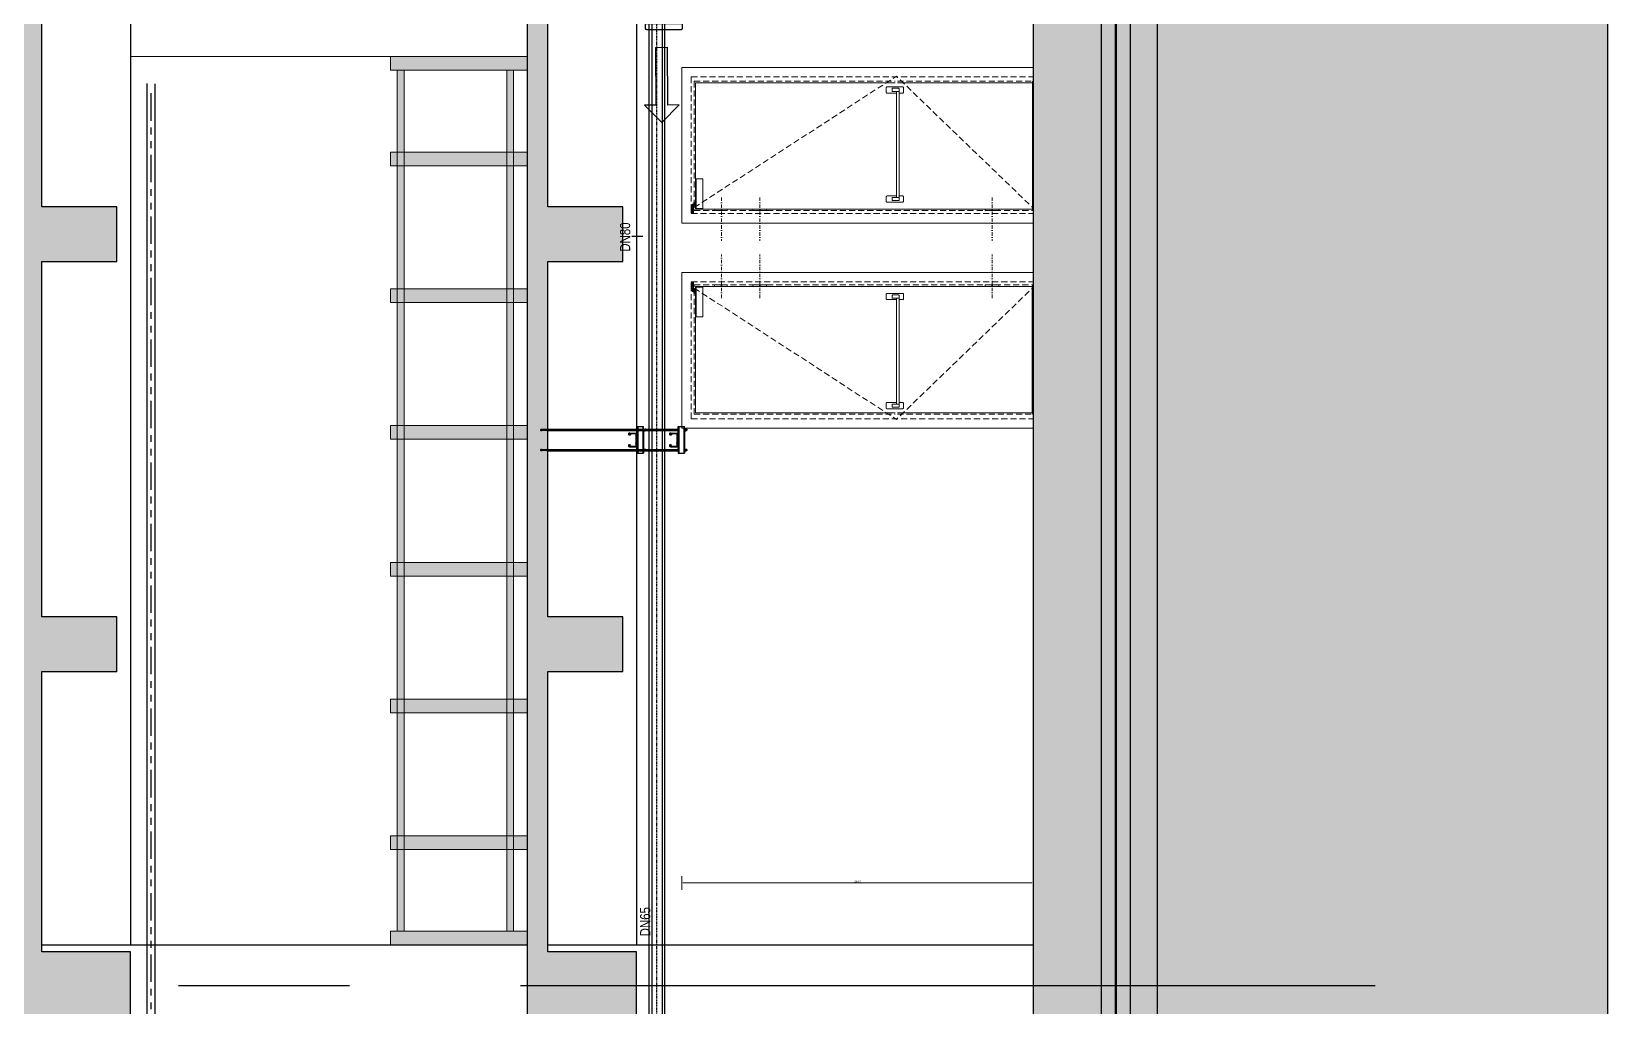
# Model space of a CAD drawing. Header units: millimetres. Extents: x -379292 to 1221486, y 92049 to 447512.
# Drawn here: x -33149 to -21624, y 232469 to 239601 of the extents above; entities that cross this region are included whole.
import ezdxf
from ezdxf.enums import TextEntityAlignment as Align

# ---------------------------------------------------------------- set-up
doc = ezdxf.new("R2010")
doc.units = ezdxf.units.MM
for name, pattern in [('ACISOTGB', [9, 4, -1, 1, -1, 1, -1]), ('CENTER', [2, 1.25, -0.25, 0.25, -0.25]), ('DASHDOT', [25.4, 12.7, -6.35, 0, -6.35]), ('HIDDEN', [9.525, 6.35, -3.175]), ('HIDDENX2', [0.75, 0.5, -0.25]), ('SOGUKSU1', [72, 60, -6, 0, -6])]:
    doc.linetypes.add(name, pattern=pattern)
for name, color, linetype, lineweight in [('01_BORDER', 122, 'Continuous', 9), ('05_AXIS EQUIPMENT', 8, 'DASHDOT', 9), ('05_VIEW 1', 8, 'Continuous', 9), ('06_DIM', 8, 'Continuous', 9), ('1-MIMARI', 8, 'Continuous', 9), ('1-YANGIN BORUSU-3', 1, 'SOGUKSU1', 30), ('e_kesit_cizgisi', 7, 'Continuous', 9)]:
    doc.layers.add(name, color=color, linetype=linetype, lineweight=lineweight)
for name, color, linetype in [('05_AXIS', 211, 'CENTER'), ('05_CLADDING ALUMINIUM', 1, 'Continuous'), ('05_CONCRETE', 6, 'Continuous'), ('05_CONCRETE VIEW', 142, 'Continuous'), ('05_HATCH CONCRETE', 141, 'Continuous'), ('05_HATCH SOLID-1', 252, 'Continuous'), ('05_HATCH SOLID-2', 253, 'Continuous'), ('05_INSULATION MEMBRANE', 42, 'HIDDEN'), ('AIR-J-U-355', 2, 'Continuous'), ('E-CT-TEXT', 7, 'Continuous'), ('JF355', 2, 'Continuous'), ('M_YANGIN_SPR_ CAP', 7, 'Continuous'), ('OZD_TAVA', 50, 'Continuous')]:
    doc.layers.add(name, color=color, linetype=linetype)
doc.styles.add('DIM', font='arial.ttf')
doc.styles.add('DOA.ARIAL', font='arial.ttf')
doc.dimstyles.new('PRK 1-100', dxfattribs={"dimscale": 100, "dimtxt": 2.5, "dimasz": 1, "dimexe": 0.5, "dimexo": 1, "dimgap": 0.5, "dimtad": 1, "dimdec": 1, "dimzin": 9, "dimdsep": 46, "dimtxsty": 'DIM', "dimblk": 'ARCHTICK', "dimcen": 1.5, "dimdle": 0.5, "dimclrd": 256, "dimclre": 256, "dimclrt": 3, "dimadec": 8, "dimazin": 2, "dimtp": 0.1, "dimtm": 0.1, "dimtfac": 0.71, "dimtdec": 1, "dimtmove": 2, "dimatfit": 3, "dimfxl": 50, "dimfxlon": 1, "dimlwd": -1, "dimlwe": -1, "dimarcsym": 1})
pattern_1 = [(50, (-8686.6663, 32930.8506), (4.55461672, -0.39847714), [0.47625, -5.23875]), (355, (-8686.6663, 32930.8506), (-0.88108554, 4.77642113), [0.381, -4.1910146]), (100.451445, (-8686.287, 32930.8174), (3.6735312, 4.3779438), [0.4047502, -4.4522561]), (46.1842, (-8686.6663, 32932.1206), (6.776976, -1.0510582), [0.714375, -7.858125]), (96.635558, (-8686.1016, 32932.033), (5.9351034, 6.1856531), [0.6071256, -6.6783902]), (351.184151, (-8686.666, 32932.1206), (5.9351034, 6.1856531), [0.5714992, -6.2864933]), (21, (-8686.0313, 32931.803), (3.7903598, -2.55662995), [0.47625, -5.23875]), (326, (-8686.0313, 32931.803), (1.5450507, 4.60469915), [0.381, -4.191]), (71.451445, (-8685.7155, 32931.59), (5.3354105, 2.0480692), [0.4047502, -4.45224844]), (37.5, (-8686.6663, 32930.8506), (0.07721508, 2.11387597), [0, -4.1402, 0, -4.2545, 0, -4.206875]), (7.5, (-8686.6663, 32930.8506), (1.67049156, 2.50451437), [0, -2.4257, 0, -4.04495, 0, -1.603375]), (327.5, (-8688.0824, 32930.8506), (3.38976488, -0.1432186), [0, -1.5875, 0, -4.953, 0, -6.57225]), (317.5, (-8688.7174, 32930.8506), (3.70322953, 0.63566228), [0, -2.06375, 0, -3.2893, 0, -4.66725])]

# ---------------------------------------------------------------- blocks, each defined once
blk = doc.blocks.new('*U1083')
at = {"ltscale": 7}
for p, q in [((-70, 0), (-70, 2570)), ((1070, 2570), (-70, 2570)), ((1070, 0), (1070, 2570)), ((32, 0), (32, 2470)), ((958, 2470), (32, 2470)), ((958, 1009), (958, 2470)), ((958, 0), (958, 991))]:
    blk.add_line(p, q, dxfattribs=at)
at = {"linetype": 'HIDDEN', "ltscale": 7}
for p, q in [((0, 2500), (0, 0)), ((1000, 2500), (0, 2500)), ((22, 2480), (22, 5)), ((968, 2480), (22, 2480)), ((968, 2480), (968, 1008)), ((1000, 2500), (1000, 0)), ((968, 992), (968, 5)), ((968, 5), (22, 5))]:
    blk.add_line(p, q, dxfattribs=at)
for p, q in [((118, 1000), (893, 1000)), ((118, 980), (912, 980))]:
    blk.add_line(p, q)
at = {"ltscale": 4}
for points in [[(19, 2485), (54, 2485), (54, 2500), (4, 2500), (4, 2485), (19, 2485)], [(58, 2486), (58, 2481)], [(64, 2481), (64, 2486)], [(76, 2474), (76, 2465), (68, 2465), (68, 2474)]]:
    blk.add_lwpolyline(points, dxfattribs=at)
for points in [[(38, 2500), (17, 2500), (17, 2498), (38, 2498)], [(17, 2496), (69, 2493), (69, 2486), (17, 2489)], [(38, 2487), (17, 2487), (17, 2485), (38, 2485)], [(37, 2465), (255, 2465), (255, 2416), (37, 2416)], [(55, 2481), (83, 2481), (83, 2474), (55, 2474)]]:
    blk.add_lwpolyline(points, close=True, dxfattribs=at)
at = {"linetype": 'HIDDEN', "ltscale": 7, "flags": 128}
blk.add_lwpolyline([(45, 2478), (1005, 1000), (45, 5)], dxfattribs=at)
at = {"ltscale": 7}
for points in [[(22, 2237), (22, 2330), (32, 2330), (32, 2237)], [(22, 1950), (22, 2050), (32, 2050), (32, 1950)], [(22, 350), (22, 250), (32, 250), (32, 350)]]:
    blk.add_lwpolyline(points, close=True, dxfattribs=at)
for points in [[(124, 949), (89, 949, -0.414214), (84, 954), (84, 1069, -0.414214), (89, 1074), (107, 1074)], [(129, 1000), (129, 1069, 0.414214), (124, 1074), (107, 1074)], [(882, 1000), (882, 1069, -0.414214), (887, 1074), (905, 1074)], [(887, 949), (922, 949, 0.414214), (927, 954), (927, 1069, 0.414214), (922, 1074), (905, 1074)], [(124, 949, 0.414214), (129, 954), (129, 980)], [(887, 949, -0.414214), (882, 954), (882, 980)]]:
    blk.add_lwpolyline(points, format="xyb")
at = {"ltscale": 20}
for points in [[(100, 980, -0.414214), (95, 985), (95, 1027, -0.414214), (100, 1032), (113, 1032, -0.414214), (118, 1027), (118, 980), (100, 980)], [(912, 980, 0.414214), (917, 985), (917, 1027, 0.414214), (912, 1032), (898, 1032, 0.414214), (893, 1027), (893, 980), (912, 980)]]:
    blk.add_lwpolyline(points, format="xyb", dxfattribs=at)
at = {"ltscale": 4}
blk.add_circle((10, 2492), 2.92, dxfattribs=at)
blk.add_arc((49, 2492), 2.92, 48.6465, 124.668, dxfattribs=at)
at = {"layer": '05_AXIS EQUIPMENT', "ltscale": 2}
for p, q in [((118, 2280), (-200, 2280)), ((118, 2000), (-200, 2000)), ((118, 300), (-200, 300))]:
    blk.add_line(p, q, dxfattribs=at)
at = {"layer": '05_CLADDING ALUMINIUM', "ltscale": 7}
blk.add_line((958, 4), (32, 4), dxfattribs=at)
blk = doc.blocks.new('202_KorkulukGorDikme')
at = {"ltscale": 25}
h = blk.add_hatch(color=253, dxfattribs=at)
h.dxf.hatch_style = 1
h.paths.add_polyline_path([(-50, 0), (-50, 1000), (50, 1000), (50, 0)])
at = {"color": 0, "linetype": 'ByBlock', "ltscale": 25}
blk.add_lwpolyline([(-50, 0), (-50, 1000), (50, 1000), (50, 0)], close=True, dxfattribs=at)
blk = doc.blocks.new('*U1066')
at = {"ltscale": 25}
h = blk.add_hatch(color=253, dxfattribs=at)
h.dxf.hatch_style = 1
h.paths.add_polyline_path([(100, 950), (6399, 950), (6399, 900), (100, 900)])
h = blk.add_hatch(color=253, dxfattribs=at)
h.dxf.hatch_style = 1
h.paths.add_polyline_path([(100, 150), (6399, 150), (6399, 100), (100, 100)])
at = {"color": 0, "linetype": 'ByBlock', "ltscale": 25}
for points in [[(100, 950), (6399, 950), (6399, 900), (100, 900)], [(100, 150), (6399, 150), (6399, 100), (100, 100)]]:
    blk.add_lwpolyline(points, close=True, dxfattribs=at)
at = {"color": 0}
blk.add_lwpolyline([(100, 900), (6399, 900), (6399, 150), (100, 150)], close=True, dxfattribs=at)
at = {"ltscale": 25}
for p in [(50, 0), (750, 0), (1750, 0), (2750, 0), (3750, 0), (4750, 0), (5750, 0), (6449, 0)]:
    blk.add_blockref('202_KorkulukGorDikme', p, dxfattribs=at)
blk = doc.blocks.new('A$C6a8db8d0')
at = {"layer": '05_HATCH CONCRETE', "ltscale": 25}
h = blk.add_hatch(dxfattribs=at)
h.set_pattern_fill('ANSI33', color=256, scale=1.5, angle=180, style=0)
h.set_pattern_definition([(225, (-88179.537, -273658.197), (6.7351921, -6.7351921), []), (225, (-88186.273, -273658.197), (6.7351921, -6.7351921), [4.7625, -2.38125])])
h.paths.add_polyline_path([(5815, 1180), (5795, 1180), (5795, 1160), (-1895, 1160), (-1895, 1080), (-1845, 1080), (-1845, 1145), (-1635, 1145), (-1635, 1090), (-1595, 1090), (-1595, 1145), (-1335, 1145), (-1335, 1090), (-1295, 1090), (-1295, 1145), (-1090, 1145), (-1090, 1080), (-1040, 1080), (-1040, 1145), (-835, 1145), (-835, 1090), (-795, 1090), (-795, 1145), (-535, 1145), (-535, 1090), (-495, 1090), (-495, 1145), (-290, 1145), (-290, 1080), (-240, 1080), (-240, 1145), (-35, 1145), (-35, 1090), (5, 1090), (5, 1145), (265, 1145), (265, 1090), (305, 1090), (305, 1145), (510, 1145), (510, 1080), (560, 1080), (560, 1145), (765, 1145), (765, 1090), (805, 1090), (805, 1145), (1065, 1145), (1065, 1090), (1105, 1090), (1105, 1145), (1310, 1145), (1310, 1080), (1360, 1080), (1360, 1145), (1565, 1145), (1565, 1090), (1605, 1090), (1605, 1145), (1865, 1145), (1865, 1090), (1905, 1090), (1905, 1145), (2110, 1145), (2110, 1080), (2160, 1080), (2160, 1145), (2365, 1145), (2365, 1090), (2405, 1090), (2405, 1145), (2665, 1145), (2665, 1090), (2705, 1090), (2705, 1145), (2910, 1145), (2910, 1080), (2960, 1080), (2960, 1145), (3165, 1145), (3165, 1090), (3205, 1090), (3205, 1145), (3465, 1145), (3465, 1090), (3505, 1090), (3505, 1145), (3710, 1145), (3710, 1080), (3760, 1080), (3760, 1145), (3965, 1145), (3965, 1090), (4005, 1090), (4005, 1145), (4265, 1145), (4265, 1090), (4305, 1090), (4305, 1145), (4510, 1145), (4510, 1080), (4560, 1080), (4560, 1145), (4765, 1145), (4765, 1090), (4805, 1090), (4805, 1145), (5065, 1145), (5065, 1090), (5105, 1090), (5105, 1145), (5310, 1145), (5310, 1080), (5360, 1080), (5360, 1145), (5540, 1145), (5540, 1090), (5580, 1090), (5580, 1145), (5765, 1145), (5765, 1080), (5815, 1080)])
at = {"layer": '05_HATCH CONCRETE', "ltscale": 25, "transparency": 33554671}
h = blk.add_hatch(dxfattribs=at)
h.set_pattern_fill('ANSI33', color=256, scale=1.5, angle=180)
h.set_pattern_definition([(225, (-8686.666, 32930.851), (6.735192, -6.735192), []), (225, (-8693.402, 32930.851), (6.735192, -6.735192), [4.7625, -2.38125])])
h.paths.add_polyline_path([(-8675, 790), (-8675, 420), (-8725, 420), (-8725, 370), (9165, 370), (9165, 420), (9115, 420), (9115, 810), (9095, 810), (9095, 790), (5815, 790), (5815, 810), (5795, 810), (5795, 790), (-1895, 790), (-1895, 710), (-1845, 710), (-1845, 775), (-1635, 775), (-1635, 720), (-1595, 720), (-1595, 775), (-1335, 775), (-1335, 720), (-1295, 720), (-1295, 775), (-1090, 775), (-1090, 710), (-1040, 710), (-1040, 775), (-835, 775), (-835, 720), (-795, 720), (-795, 775), (-535, 775), (-535, 720), (-495, 720), (-495, 775), (-290, 775), (-290, 710), (-240, 710), (-240, 775), (-35, 775), (-35, 720), (5, 720), (5, 775), (265, 775), (265, 720), (305, 720), (305, 775), (510, 775), (510, 710), (560, 710), (560, 775), (765, 775), (765, 720), (805, 720), (805, 775), (1065, 775), (1065, 720), (1105, 720), (1105, 775), (1310, 775), (1310, 710), (1360, 710), (1360, 775), (1565, 775), (1565, 720), (1605, 720), (1605, 775), (1865, 775), (1865, 720), (1905, 720), (1905, 775), (2110, 775), (2110, 710), (2160, 710), (2160, 775), (2365, 775), (2365, 720), (2405, 720), (2405, 775), (2665, 775), (2665, 720), (2705, 720), (2705, 775), (2910, 775), (2910, 710), (2960, 710), (2960, 775), (3165, 775), (3165, 720), (3205, 720), (3205, 775), (3465, 775), (3465, 720), (3505, 720), (3505, 775), (3710, 775), (3710, 710), (3760, 710), (3760, 775), (3965, 775), (3965, 720), (4005, 720), (4005, 775), (4265, 775), (4265, 720), (4305, 720), (4305, 775), (4510, 775), (4510, 710), (4560, 710), (4560, 775), (4765, 775), (4765, 720), (4805, 720), (4805, 775), (5065, 775), (5065, 720), (5105, 720), (5105, 775), (5310, 775), (5310, 710), (5360, 710), (5360, 775), (5540, 775), (5540, 720), (5580, 720), (5580, 775), (5760, 775), (5760, 710), (5810, 710), (5810, 775), (6110, 775), (6110, 710), (6160, 710), (6160, 775), (6365, 775), (6365, 720), (6405, 720), (6405, 775), (6665, 775), (6665, 720), (6705, 720), (6705, 775), (6910, 775), (6910, 710), (6960, 710), (6960, 775), (7165, 775), (7165, 720), (7205, 720), (7205, 775), (7465, 775), (7465, 720), (7505, 720), (7505, 775), (7710, 775), (7710, 710), (7760, 710), (7760, 775), (7965, 775), (7965, 720), (8005, 720), (8005, 775), (8265, 775), (8265, 720), (8305, 720), (8305, 775), (8510, 775), (8510, 710), (8560, 710), (8560, 775), (8790, 775), (8790, 720), (8830, 720), (8830, 775), (9085, 775), (9085, 420), (-8645, 420), (-8645, 775), (-8270, 775), (-8270, 710), (-8220, 710), (-8220, 775), (-8015, 775), (-8015, 720), (-7975, 720), (-7975, 775), (-7715, 775), (-7715, 720), (-7675, 720), (-7675, 775), (-7470, 775), (-7470, 710), (-7420, 710), (-7420, 775), (-7215, 775), (-7215, 720), (-7175, 720), (-7175, 775), (-6915, 775), (-6915, 720), (-6875, 720), (-6875, 775), (-6670, 775), (-6670, 710), (-6620, 710), (-6620, 775), (-6415, 775), (-6415, 720), (-6375, 720), (-6375, 775), (-6115, 775), (-6115, 720), (-6075, 720), (-6075, 775), (-5870, 775), (-5870, 710), (-5820, 710), (-5820, 775), (-5615, 775), (-5615, 720), (-5575, 720), (-5575, 775), (-5315, 775), (-5315, 720), (-5275, 720), (-5275, 775), (-5070, 775), (-5070, 710), (-5020, 710), (-5020, 775), (-4815, 775), (-4815, 720), (-4775, 720), (-4775, 775), (-4515, 775), (-4515, 720), (-4475, 720), (-4475, 775), (-4270, 775), (-4270, 710), (-4220, 710), (-4220, 775), (-4015, 775), (-4015, 720), (-3975, 720), (-3975, 775), (-3715, 775), (-3715, 720), (-3675, 720), (-3675, 775), (-3470, 775), (-3470, 710), (-3420, 710), (-3420, 775), (-3215, 775), (-3215, 720), (-3175, 720), (-3175, 775), (-2915, 775), (-2915, 720), (-2875, 720), (-2875, 775), (-2670, 775), (-2670, 710), (-2620, 710), (-2620, 775), (-2435, 775), (-2435, 720), (-2395, 720), (-2395, 775), (-2175, 775), (-2175, 720), (-2135, 720), (-2135, 775), (-1955, 775), (-1955, 710), (-1905, 710), (-1905, 790)])
at = {"layer": '05_HATCH SOLID-1', "ltscale": 25}
h = blk.add_hatch(dxfattribs=at)
h.set_pattern_fill('AR-CONC', color=256, scale=0.025)
h.set_pattern_definition(pattern_1)
h.paths.add_polyline_path([(9165, 360), (-8725, 360), (-8725, 370), (9165, 370)])
h = blk.add_hatch(dxfattribs=at)
h.set_pattern_fill('AR-CONC', color=256, scale=0.025)
h.set_pattern_definition(pattern_1)
h.paths.add_polyline_path([(9215, 349), (-8775, 349), (-8775, 359), (9215, 359)])
at = {"layer": '05_HATCH SOLID-2', "ltscale": 25}
h = blk.add_hatch(dxfattribs=at)
h.set_pattern_fill('EARTH', color=256, scale=2.5)
h.set_pattern_definition([(0, (-8686.666, 32930.85), (15.875, 15.875), [15.875, -15.875]), (0, (-8686.666, 32936.804), (15.875, 15.875), [15.875, -15.875]), (0, (-8686.666, 32942.757), (15.875, 15.875), [15.875, -15.875]), (90, (-8684.682, 32944.741), (-15.875, 15.875), [15.875, -15.875]), (90, (-8678.729, 32944.741), (-15.875, 15.875), [15.875, -15.875]), (90, (-8672.776, 32944.741), (-15.875, 15.875), [15.875, -15.875])])
h.paths.add_polyline_path([(-9395, 1015.5), (-8906, 862.3), (-8780.5, 372.8), (-8775, 359), (-8775, 329), (9215, 329), (9215, 359), (9220.5, 372.8), (9321.6, 767.1), (9395, 767.1), (9395, 0), (-9395, 0)])
h = blk.add_hatch(dxfattribs=at)
h.set_pattern_fill('GRAVEL', color=256, scale=2.5)
h.set_pattern_definition([(228.012788, (9249.0537, 392.5), (-508, -571.5), [8.54304, -845.7621]), (184.969741, (9243.3387, 386.15), (761.9999997, 63.5000036), [14.66012, -1451.35122]), (132.510447, (9228.7337, 384.88), (635.0000003, -698.49999976), [10.33704, -1023.36807]), (267.273689, (9203.9687, 369.005), (63.50000013, 1270), [13.35011, -1321.66094]), (292.833654, (9203.3337, 355.67), (-317.50000003, 762), [13.09084, -1295.9952]), (357.273689, (9208.4137, 343.605), (-1270, 63.50000013), [13.35011, -1321.66094]), (37.69424, (9221.7487, 342.97), (-825.49999996, -635.00000005), [17.65484, -1747.82788]), (72.255328, (9235.7187, 353.765), (444.50000012, 1396.99999996), [16.66799, -1650.13142]), (121.429566, (9240.7987, 369.64), (-508.00000007, 825.49999996), [13.39532, -1326.13864]), (175.236358, (9233.8137, 381.07), (698.5, -63.5000001), [15.29283, -749.34842]), (222.397438, (9218.5737, 382.34), (-761.99999998, -698.50000003), [19.77695, -1957.91931]), (138.814075, (9266.8337, 368.37), (-444.5, 381), [6.75011, -668.26415]), (171.469234, (9261.7537, 372.815), (825.5, -126.99999986), [12.84205, -1271.36597]), (225, (9249.054, 374.72), (-9e-15, -63.5), [8.98023, -80.82233]), (203.19859, (9244.609, 382.34), (317.5, 127), [4.83603, -478.76556]), (291.80141, (9240.164, 380.435), (-63.5, 190.5), [6.83914, -335.11882]), (30.963757, (9242.704, 374.085), (190.5, 127), [11.108, -359.15745]), (161.56505, (9252.229, 379.8), (127, -63.5), [8.03218, -192.77245]), (16.38954, (9203.3337, 380.435), (635, 190.5), [11.2522, -1113.97067]), (70.346176, (9214.1287, 383.61), (-254, -698.5), [9.43997, -934.5554]), (293.19859, (9252.229, 392.5), (-127, 317.5), [9.672, -473.9296]), (343.61046, (9256.0387, 383.61), (-635, 190.49999996), [11.2522, -1113.97067]), (339.443955, (9203.334, 341.065), (-317.5, 127), [10.85088, -531.69336]), (294.77514, (9213.4937, 337.255), (-317.5000004, 698.4999998), [9.0918, -900.08983]), (66.80141, (9252.864, 329), (127, 317.5), [9.672, -473.9296]), (17.354025, (9256.6737, 337.89), (-825.5, -254.00000005), [10.64457, -1053.8094]), (69.443955, (9221.749, 329), (-127, -317.5), [5.42544, -537.1188]), (101.30993, (9249.054, 329), (-63.5, 254), [3.23787, -320.54987]), (165.96376, (9248.419, 332.175), (190.5, -63.5), [13.09084, -248.72636]), (186.009006, (9235.7187, 335.35), (635, 63.50000003), [12.13167, -1201.03412]), (303.69007, (9242.704, 368.37), (-63.5, 127), [9.1581, -219.7944]), (353.157227, (9247.7837, 360.75), (1079.5, -126.99999994), [15.98892, -1582.90023]), (60.945396, (9263.6587, 358.845), (-254, -444.5), [6.5377, -647.2348]), (90, (9266.834, 364.56), (-63.5, 63.5), [3.81, -59.69]), (120.256437, (9234.4487, 337.255), (254, -444.5), [8.82167, -873.34852]), (48.012787, (9230.0037, 344.875), (508, 571.5), [17.08607, -837.21905]), (0, (9241.434, 357.575), (63.5, 63.5), [16.51, -46.99]), (325.304846, (9257.9437, 357.575), (635.0000002, -444.4999997), [10.04024, -993.98292]), (254.054604, (9266.199, 351.86), (-63.5, -254), [9.24573, -453.04125]), (207.645975, (9263.6587, 342.97), (-1206.50000004, -634.9999999), [15.05363, -1490.31161]), (175.426079, (9250.3237, 335.985), (-825.5, 63.5), [15.92574, -1576.64616])])
h.paths.add_polyline_path([(9215, 349), (-8775, 349), (-8775, 329), (9215, 329)])
at = {"layer": '01_BORDER', "linetype": 'HIDDENX2', "ltscale": 2500}
blk.add_lwpolyline([(9395, 0), (-9395, 0), (-9395, 1880), (9395, 1880)], close=True, dxfattribs=at)
at = {"layer": '05_AXIS', "ltscale": 500}
blk.add_line((4535, 170), (4535, 1660), dxfattribs=at)
at = {"layer": '05_CONCRETE'}
for points in [[(4510, 1080), (4560, 1080), (4560, 1145), (4765, 1145), (4765, 1090), (4805, 1090), (4805, 1145), (5065, 1145), (5065, 1090), (5105, 1090), (5105, 1145), (5310, 1145)], [(-8725, 370), (9165, 370), (9165, 420), (9115, 420), (9115, 810), (9095, 810), (9095, 790), (5815, 790), (5815, 810), (5795, 810), (5795, 790), (-1895, 790)], [(4510, 710), (4560, 710), (4560, 775), (4765, 775), (4765, 720), (4805, 720), (4805, 775), (5065, 775), (5065, 720), (5105, 720), (5105, 775), (5310, 775)], [(9085, 420), (-8645, 420)]]:
    blk.add_lwpolyline(points, dxfattribs=at)
at = {"layer": '05_CONCRETE VIEW', "ltscale": 20, "flags": 128}
for points in [[(4565, 1145), (4565, 790)], [(5305, 1080), (4565, 1080)], [(4565, 775), (4565, 420)], [(5303.3, 710), (4565, 710)]]:
    blk.add_lwpolyline(points, dxfattribs=at)
at = {"layer": '05_CONCRETE VIEW', "elevation": 0}
for points in [[(9165, 360), (-8725, 360), (-8725, 370), (9165, 370)], [(9215, 349), (-8775, 349), (-8775, 359), (9215, 359)], [(9215, 349), (-8775, 349), (-8775, 329), (9215, 329)]]:
    blk.add_lwpolyline(points, close=True, dxfattribs=at)
at = {"layer": '05_HATCH SOLID-2', "ltscale": 25}
blk.add_lwpolyline([(-9395, 1015.5), (-8906, 862.3), (-8780.5, 372.8), (-8775, 359), (-8775, 329), (9215, 329), (9215, 359), (9220.5, 372.8), (9321.6, 767.1), (9395, 767.1), (9395, 0), (-9395, 0)], close=True, dxfattribs=at)
at = {"layer": '05_INSULATION MEMBRANE', "color": 1, "ltscale": 5, "const_width": 0.2, "elevation": 0}
blk.add_lwpolyline([(-8675.3, 790), (-8675.3, 420.3), (-8725.3, 420.3), (-8725.3, 359.5), (9165.3, 359.5)], dxfattribs=at)
at = {"layer": '05_INSULATION MEMBRANE', "ltscale": 5, "const_width": 0.05, "elevation": 0}
blk.add_lwpolyline([(9215, 359.2), (-8775, 359.2)], dxfattribs=at)
at = {"layer": '05_VIEW 1', "ltscale": 25}
blk.add_lwpolyline([(5214.9, 790), (5214.9, 1080)], dxfattribs=at)
at = {"layer": '05_VIEW 1', "ltscale": 25, "xscale": -0.1, "yscale": 0.1, "zscale": 0.1}
blk.add_blockref('*U1066', (5214.9, 790), dxfattribs=at)
at = {"layer": '05_VIEW 1', "yscale": 0.1, "zscale": 0.1}
for p, xscale in [((5050, 420), -0.1), ((5100, 420), 0.1)]:
    blk.add_blockref('*U1083', p, dxfattribs=dict(at, xscale=xscale))
blk = doc.blocks.new('smn')
for p, q in [((-0.8, 0.6), (-0.7, 0.6)), ((-0.8, 0.6), (-0.8, 0.1)), ((-0.8, 0.1), (-0.7, 0)), ((0.6, 0.6), (-0.7, 0.6)), ((0.6, 0), (-0.7, 0)), ((-0.4, 0.6), (-0.4, 0.1)), ((0.4, 0.6), (0.4, 0.1)), ((0.8, 0.6), (0.6, 0.6)), ((0.8, 0.1), (0.6, 0)), ((0.8, 0.6), (0.8, 0.1))]:
    blk.add_line(p, q)
for centre, radius, start, end in [((-0.7, 0.2), 0.404, 51.7868, 90), ((-0.7, 0.4), 0.404, 270, 308.2132), ((0, -0.3), 0.967, 65.5673, 114.4327), ((0, 1), 0.967, 245.5673, 294.4327), ((0.6, 0.2), 0.404, 90, 128.2132), ((0.6, 0.4), 0.404, 231.7868, 270)]:
    blk.add_arc(centre, radius, start, end)
blk = doc.blocks.new('A$C23387eba')
h = blk.add_hatch()
h.set_pattern_fill('ANSI31', color=241, scale=1500, style=0)
h.set_pattern_definition([(315, (-421266.87, 1258294.907), (10.60660172, 10.60660172), [])])
h.paths.add_polyline_path([(44, 395), (64, 506), (57, 516), (53, 516), (32, 396), (32, 68), (44, 68)])
h.paths.add_polyline_path([(-44, 68), (-32, 68), (-32, 396), (-53, 516), (-57, 516), (-64, 506), (-44, 395)])
h = blk.add_hatch()
h.set_pattern_fill('ANSI31', color=241, scale=1000, angle=90, style=0)
h.set_pattern_definition([(45, (-421266.87, 1258294.907), (-7.07106781, 7.07106781), [])])
edge = h.paths.add_edge_path()
edge.add_line((-26, 496), (-35, 496))
edge.add_ellipse((-35, 484), major_axis=(-8.49, 8.49), ratio=1, start_angle=-44.99996, end_angle=55.00004)
edge.add_line((-47, 482), (-41, 446))
edge.add_ellipse((-29, 448), major_axis=(8.49, 8.49), ratio=1, start_angle=145.00004, end_angle=225.00004)
edge.add_line((-29, 436), (-26, 436))
edge.add_line((-26, 436), (-26, 496))
edge = h.paths.add_edge_path()
edge.add_line((26, 496), (35, 496))
edge.add_ellipse((35, 484), major_axis=(8.49, 8.49), ratio=1, start_angle=305.00004, end_angle=405.00004, ccw=False)
edge.add_line((47, 482), (41, 446))
edge.add_ellipse((29, 448), major_axis=(-8.49, 8.49), ratio=1, start_angle=135.00004, end_angle=215.00004, ccw=False)
edge.add_line((29, 436), (26, 436))
edge.add_line((26, 436), (26, 496))
at = {"color": 241}
for p, q in [((-64, 506, 996), (-57, 516, 996)), ((-44, 395, 996), (-64, 506, 996)), ((-57, 516, 996), (-32, 516, 996)), ((-32, 396, 996), (-53, 516, 996)), ((-41, 446, 996), (-47, 482, 996)), ((-44, 68, 996), (-44, 395, 996)), ((-26, 68, 996), (-44, 68, 996)), ((-26, 68, 996), (-44, 68, 996)), ((-35, 496, 996), (35, 496, 996)), ((-32, 530, 996), (-26, 536, 996)), ((-32, 496, 996), (-32, 530, 996)), ((-32, 436, 996), (-32, 496, 996)), ((-32, 68, 996), (-32, 436, 996)), ((29, 436, 996), (-29, 436, 996)), ((-26, 536, 996), (-26, 496, 996)), ((-26, 536, 996), (26, 536, 996)), ((-26, 496, 996), (-26, 436, 996)), ((-26, 496, 996), (-26, 436, 996)), ((-26, 436, 996), (-26, 68, 996)), ((32, 530, 996), (26, 536, 996)), ((26, 536, 996), (26, 496, 996)), ((26, 496, 996), (26, 436, 996)), ((26, 436, 996), (26, 68, 996)), ((44, 68, 996), (26, 68, 996)), ((44, 68, 996), (26, 68, 996)), ((32, 496, 996), (32, 530, 996)), ((32, 396, 996), (53, 516, 996)), ((32, 516, 996), (57, 516, 996)), ((32, 436, 996), (32, 496, 996)), ((32, 68, 996), (32, 436, 996)), ((47, 482, 996), (41, 446, 996)), ((44, 394, 996), (64, 506, 996)), ((44, 68, 996), (44, 396, 996)), ((64, 506, 996), (57, 516, 996))]:
    blk.add_line(p, q, dxfattribs=at)
at = {"color": 241, "extrusion": (0, 0, -1)}
for centre, major_axis, start_param, end_param in [((-35, 484, 996), (-8.49, 8.49), 5.3232536, 7.0685829), ((-29, 448, 996), (-8.49, 8.49), 3.9269902, 5.3232536), ((29, 448, 996), (-8.49, 8.49), 2.5307268, 3.9269902), ((35, 484, 996), (8.49, 8.49), -0.7853988, 0.9599305)]:
    blk.add_ellipse(centre, major_axis=major_axis, ratio=1, start_param=start_param, end_param=end_param, dxfattribs=at)
at = {"layer": 'E-CT-TEXT'}
for p, q in [((-52, 64), (52, 64)), ((-52, 64), (-52, 56)), ((-52, 56), (52, 56)), ((52, 64), (52, 56))]:
    blk.add_line(p, q, dxfattribs=at)
at = {"layer": 'E-CT-TEXT', "xscale": 80, "yscale": 80, "zscale": 80}
blk.add_blockref('smn', (0, 0), dxfattribs=at)
blk = doc.blocks.new('cıvata -pul')
for p, q in [((52, 59), (-52, 59)), ((-52, 59), (-52, 54)), ((52, 54), (-52, 54)), ((52, 59), (52, 54))]:
    blk.add_line(p, q)
at = {"xscale": 80, "yscale": 80, "zscale": 80}
blk.add_blockref('smn', (0, 0), dxfattribs=at)
blk = doc.blocks.new('CIVATA')
for p, q in [((-22, 0, -5675), (-20, 0, -5675)), ((-20, 0, -5675), (-20, 0, -5675)), ((-19, 6, -5675), (-18, 6, -5675)), ((-18, 6, -5675), (-18, -6, -5675)), ((-18, 3, -5675), (-7, 3, -5675)), ((-18, 3, -5675), (-17, 2, -1419)), ((-17, 2, -1419), (-17, -2, -1419)), ((-16, -7, -5675), (-16, 7, -5675)), ((-16, 7, -5675), (-15, 7, -5675)), ((-15, 7, -5675), (-15, -5, -5675)), ((-14, 6, -5675), (-15, 5, -5675)), ((-11, 6, -5675), (-14, 6, -5675)), ((-11, 3, -5675), (-14, 3, -5675)), ((-11, 6, -5675), (-10, 5, -5675)), ((-10, 5, -5675), (-10, -5, -5675)), ((-7, 3, -1419), (-7, -3, -1419)), ((-22, 0, -5675), (-20, 0, -5675)), ((-18, -6, -5675), (-19, -6, -5675)), ((-18, -3, -5675), (-17, -2, -1419)), ((-18, -3, -5675), (-7, -3, -5675)), ((-16, -7, -5675), (-15, -7, -5675)), ((-14, -6, -5675), (-15, -5, -5675)), ((-15, -5, -5675), (-15, -7, -5675)), ((-11, -3, -5675), (-14, -3, -5675)), ((-11, -6, -5675), (-14, -6, -5675)), ((-11, -6, -5675), (-10, -5, -5675))]:
    blk.add_line(p, q)
for centre, radius, start, end in [((-14, 0, -5675), 7.17, 129.5671, 181.6775), ((-12, 5, -5675), 3.03, 180, 218.2132), ((-8, 0, -5675), 7.25, 155.5673, 204.4327), ((-13, 5, -5675), 3.03, 321.7868, 0), ((-17, 0, -5675), 7.25, 335.5673, 24.4327), ((-14, 0, -5675), 7.17, 178.3225, 230.4329), ((-12, -5, -5675), 3.03, 141.7868, 180), ((-13, -5, -5675), 3.03, 0, 38.2132)]:
    blk.add_arc(centre, radius, start, end)
blk = doc.blocks.new('*U1106')
at = {"layer": 'e_kesit_cizgisi', "ltscale": 25}
for p, q in [((-0.5, -21.8), (0.5, -21.8)), ((14.2, -21.8, -0.7), (15.3, -21.8, -0.7))]:
    blk.add_line(p, q, dxfattribs=at)
at = {"layer": 'OZD_TAVA', "color": 31, "true_color": 0xfecc66}
for p, q in [((-0.5, -21.8), (-0.5, -116.5, -0.2)), ((0.5, -21.8), (0.5, -116.5, -0.2)), ((14.2, -21.8, -0.7), (14.2, -86.6, -0.5)), ((15.3, -21.8, -0.7), (15.3, -86.6, -0.5)), ((14.2, -87.1, -0.5), (14.2, -91.7, -0.5)), ((15.3, -87.1, -0.5), (15.3, -91.7, -0.5)), ((-0.5, -93.4, -0.2), (-0.5, -92.9, -0.2)), ((0.5, -93.4, -0.2), (-0.5, -93.4, -0.2)), ((0.5, -93.4, -0.2), (0.5, -92.9, -0.2)), ((14.2, -92.2, -0.5), (14.2, -92.3, -0.5)), ((14.2, -92.9, -0.5), (14.2, -116.5, -0.5)), ((14.2, -93.4, -0.5), (14.2, -92.9, -0.5)), ((15.3, -92.2, -0.5), (15.3, -92.3, -0.5)), ((15.3, -92.9, -0.5), (15.3, -116.5, -0.5)), ((15.3, -93.4, -0.5), (15.3, -92.9, -0.5)), ((-0.5, -123.4, -0.2), (-0.5, -122.9, -0.2)), ((0.5, -123.4, -0.2), (-0.5, -123.4, -0.2)), ((0.5, -123.4, -0.2), (0.5, -122.9, -0.2)), ((14.2, -123.4, -0.5), (14.2, -122.9, -0.5)), ((15.3, -123.4, -0.5), (14.2, -123.4, -0.5)), ((15.3, -123.4, -0.5), (15.3, -122.9, -0.5))]:
    blk.add_line(p, q, dxfattribs=at)
at = {"layer": 'OZD_TAVA', "color": 252}
for p, q in [((-2.4, -87.2, -0.5), (-2.4, -91.7, -0.5)), ((2.4, -87.2, -0.5), (-2.4, -87.2, -0.5)), ((17.2, -87.7, -0.5), (-2.4, -87.7, -0.5)), ((17.2, -91.2, -0.5), (-2.4, -91.2, -0.5)), ((2.4, -91.7, -0.5), (-2.4, -91.7, -0.5)), ((3.5, -87.2, -0.5), (0.3, -87.2, -0.5)), ((14.9, -91.7, -0.9), (0.8, -91.7, -0.5)), ((11.4, -87.2, -0.5), (3.5, -87.2, -0.5)), ((14.9, -87.2, -0.5), (11.4, -87.2, -0.5)), ((12.3, -87.2, -0.5), (17.2, -87.2, -0.5)), ((12.3, -91.7, -0.5), (17.2, -91.7, -0.5)), ((17.2, -87.2, -0.5), (17.2, -91.7, -0.5)), ((17.2, -87.2, -0.5), (17.2, -91.7, -0.5)), ((-2.4, -117.2, -0.5), (-2.4, -121.7, -0.5)), ((2.4, -117.2, -0.5), (-2.4, -117.2, -0.5)), ((17.2, -117.7, -0.5), (-2.4, -117.7, -0.5)), ((17.2, -121.2, -0.5), (-2.4, -121.2, -0.5)), ((2.4, -121.7, -0.5), (-2.4, -121.7, -0.5)), ((3.5, -117.2, -0.5), (0.3, -117.2, -0.5)), ((14.9, -121.7, -0.9), (0.8, -121.7, -0.5)), ((11.4, -117.2, -0.5), (3.5, -117.2, -0.5)), ((14.9, -117.2, -0.5), (11.4, -117.2, -0.5)), ((12.3, -117.2, -0.5), (17.2, -117.2, -0.5)), ((12.3, -121.7, -0.5), (17.2, -121.7, -0.5)), ((17.2, -117.2, -0.5), (17.2, -121.7, -0.5)), ((17.2, -117.2, -0.5), (17.2, -121.7, -0.5))]:
    blk.add_line(p, q, dxfattribs=at)
at = {"layer": 'OZD_TAVA', "color": 112}
for p, q in [((2.4, -81.6, -0.2), (2.4, -86.8, -0.2)), ((2.4, -86.8, -0.2), (12.4, -86.8, -0.5)), ((2.7, -81.3, -0.2), (2.7, -86.5, -0.2)), ((2.7, -86.5, -0.2), (12.1, -86.5, -0.5)), ((3.5, -81.3, -0.2), (3.5, -82.2, -0.2)), ((3.5, -82.2, -0.2), (3.8, -82.2, -0.2)), ((3.8, -81.6, -0.2), (3.8, -82.2, -0.2)), ((11.1, -81.6, -0.2), (11.1, -82.2, -0.2)), ((11.4, -82.2, -0.2), (11.1, -82.2, -0.2)), ((11.4, -81.3, -0.2), (11.4, -82.2, -0.2)), ((12.1, -81.3, -0.2), (12.1, -86.5, -0.2)), ((12.4, -81.6, -0.2), (12.4, -86.8, -0.2))]:
    blk.add_line(p, q, dxfattribs=at)
at = {"layer": 'OZD_TAVA', "color": 3}
for p, q in [((2.4, -111.6, -0.2), (2.4, -116.8, -0.2)), ((2.7, -111.3, -0.2), (2.7, -116.5, -0.2)), ((3.5, -111.3, -0.2), (3.5, -112.2, -0.2)), ((3.5, -112.2, -0.2), (3.8, -112.2, -0.2)), ((3.8, -111.6, -0.2), (3.8, -112.2, -0.2)), ((11.1, -111.6, -0.2), (11.1, -112.2, -0.2)), ((11.4, -112.2, -0.2), (11.1, -112.2, -0.2)), ((11.4, -111.3, -0.2), (11.4, -112.2, -0.2)), ((12.1, -111.3, -0.2), (12.1, -116.5, -0.2)), ((12.4, -111.6, -0.2), (12.4, -116.8, -0.2)), ((2.4, -116.8, -0.2), (12.4, -116.8, -0.5)), ((2.7, -116.5, -0.2), (12.1, -116.5, -0.5))]:
    blk.add_line(p, q, dxfattribs=at)
at = {"layer": 'OZD_TAVA', "color": 112}
for centre, radius, start, end in [((3.1, -81.4, -0.2), 0.684, 349.6444, 190.3556), ((3.1, -81.4, -0.2), 0.385, 13.8185, 166.1815), ((11.8, -81.4, -0.2), 0.684, 349.6444, 190.3556), ((11.8, -81.4, -0.2), 0.385, 13.8185, 166.1815)]:
    blk.add_arc(centre, radius, start, end, dxfattribs=at)
at = {"layer": 'OZD_TAVA', "color": 3}
for centre, radius, start, end in [((3.1, -111.4, -0.2), 0.684, 349.6444, 190.3556), ((3.1, -111.4, -0.2), 0.385, 13.8185, 166.1815), ((11.8, -111.4, -0.2), 0.684, 349.6444, 190.3556), ((11.8, -111.4, -0.2), 0.385, 13.8185, 166.1815)]:
    blk.add_arc(centre, radius, start, end, dxfattribs=at)
at = {"layer": 'E-CT-TEXT', "xscale": 0.009855724012972203, "yscale": 0.009855724012972203, "zscale": 0.009855724012972203}
for p in [(0, -87.1, -0.2), (0, -92.2, -0.2), (14.7, -87.1, -0.5), (14.7, -92.2, -0.5), (0, -92.9, -0.2), (14.7, -92.9, -0.5), (0, -117.1, -0.2), (0, -122.2, -0.2), (0, -122.9, -0.2), (14.7, -117.1, -0.5), (14.7, -122.2, -0.5), (14.7, -122.9, -0.5)]:
    blk.add_blockref('cıvata -pul', p, dxfattribs=at)
at = {"layer": 'E-CT-TEXT', "yscale": 0.08000000000000028}
for p, xscale, zscale, rotation in [((5, -87.9, 453.7), -0.08000000000000028, 0.08000000000000003, 90), ((9.9, -87.9, 453.7), 0.08000000000000028, 0.08000000000000028, 270), ((5, -117.9, 453.7), -0.08000000000000028, 0.08000000000000003, 90), ((9.9, -117.9, 453.7), 0.08000000000000028, 0.08000000000000028, 270)]:
    blk.add_blockref('CIVATA', p, dxfattribs=dict(at, xscale=xscale, zscale=zscale, rotation=rotation))
at = {"layer": 'e_kesit_cizgisi', "ltscale": 25, "xscale": 0.01, "yscale": 0.01, "zscale": 0.01}
for p in [(0, -21.8), (14.7, -21.8, -0.7)]:
    blk.add_blockref('A$C23387eba', p, dxfattribs=at)
blk = doc.blocks.new('ju355')
at = {"layer": 'AIR-J-U-355', "color": 2}
for p, q in [((-150.2, 14.3), (-162.9, 1.6)), ((-150.2, 5.9), (-150.2, 14.3)), ((-150.1, -11), (-162.9, 1.6)), ((-108, 6.1), (-150.2, 5.9)), ((-108, 6.1), (-107.9, -2.4)), ((-107.9, -2.4), (-150.2, -2.6)), ((-150.1, -11), (-150.2, -2.6))]:
    blk.add_line(p, q, dxfattribs=at)
at = {"layer": 'AIR-J-U-355', "color": 2, "linetype": 'Continuous'}
for p, q in [((-94.8, 12.9), (-94.9, 12.8)), ((-94.9, 12.8), (-94.9, 12.7)), ((-94.9, 12.7), (-94.9, -12.5)), ((-94.7, 13.3), (-94.8, 13.2)), ((-94.8, 13.2), (-94.8, 13.1)), ((-94.8, 13.1), (-94.8, 13)), ((-94.8, 13), (-94.8, 12.9)), ((-94.6, 13.5), (-94.7, 13.4)), ((-94.7, 13.4), (-94.7, 13.3)), ((-94.5, 13.6), (-94.6, 13.5)), ((-94.4, 13.7), (-94.5, 13.6)), ((-94.5, 13.6), (-94.5, 13.6)), ((-94.3, 13.7), (-94.4, 13.7)), ((-94.2, 13.8), (-94.3, 13.7)), ((-94.1, 13.8), (-94.2, 13.8)), ((-94, 13.8), (-94.1, 13.8)), ((-94.1, 13.8), (-94.1, 13.8)), ((-92.6, 13.8), (-94, 13.8)), ((-92.6, 13.8), (-94, 13.8)), ((-92.6, 13.8), (-94, 13.8)), ((-92.6, 13.8), (-93.9, 13.8)), ((-92.6, 13.8), (-93.9, 13.8)), ((-92.6, 13.8), (-93.9, 13.8)), ((-82.9, 13.8), (-92.6, 13.8)), ((-90.9, -13.6), (-90.9, 13.8)), ((-90.9, -13.6), (-90.9, 13.8)), ((-90.9, -13.6), (-90.9, 13.8)), ((-86.8, -13.6), (-86.8, 13.9)), ((82.7, 20.1), (-82.9, 20.1)), ((-82.9, 20.1), (-82.9, -20.5)), ((82.7, 13.6), (-82.7, 13.8)), ((-68.1, -18.3), (-68, 22.3)), ((-68.1, -22.7), (-68, 22.3)), ((-65.3, 22.3), (-68, 22.3)), ((-65.3, 22.3), (-68, 22.3)), ((-65.3, -22.7), (-65.3, 22.3)), ((70.7, 22.2), (68, 22.3)), ((68, -22.8), (68, 22.3)), ((70.7, -22.8), (70.7, 22.2)), ((-82.7, 10.5), (82.9, 10.3)), ((82.7, 0), (-82.7, 0)), ((48.3, 3.6), (50.7, 3.6)), ((48.4, 2.9), (48.3, 3.6)), ((48.4, 7.2), (48.4, 7.9)), ((48.4, 7.9), (50.7, 6.9)), ((48.8, 7), (48.4, 7.2)), ((50.7, 6.2), (48.4, 5.2)), ((48.4, 5.9), (48.8, 6.1)), ((48.4, 5.2), (48.4, 5.9)), ((48.4, 4.9), (50.7, 4.9)), ((48.4, 4.2), (48.4, 4.9)), ((50.7, 4.2), (48.4, 4.2)), ((48.4, 2.2), (49.3, 2.9)), ((49.3, 2.9), (48.4, 2.9)), ((49.3, 2.2), (48.4, 1.4)), ((48.4, 1.4), (48.4, 2.2)), ((48.8, 6.1), (48.8, 7)), ((49.2, 6.8), (49.9, 6.6)), ((49.2, 6.3), (49.2, 6.8)), ((49.9, 6.6), (49.2, 6.3)), ((49.7, 2.6), (49.7, 2.9)), ((49.7, 2.9), (50.2, 2.9)), ((49.9, 1.6), (49.9, 1.6)), ((50.2, 2.9), (50.2, 2.6)), ((50.7, 6.9), (50.7, 6.2)), ((50.7, 4.9), (50.7, 4.2)), ((50.7, 3.6), (50.7, 2.3)), ((82.9, -10.4), (-82.7, -10.3)), ((48.3, -1.7), (50.7, -1.7)), ((48.3, -2.1), (48.3, -1.7)), ((50, -2.1), (48.3, -2.1)), ((48.3, -4.4), (50.7, -4.4)), ((48.3, -4.8), (48.3, -4.4)), ((50, -4.8), (48.3, -4.8)), ((48.4, -3.8), (50, -2.1)), ((48.4, -4), (48.4, -3.8)), ((50.7, -4), (48.4, -4)), ((48.4, -6.5), (50, -4.8)), ((48.4, -6.7), (48.4, -6.5)), ((50.7, -6.8), (48.4, -6.7)), ((50.7, -1.9), (49, -3.6)), ((49, -3.6), (50.7, -3.7)), ((50.7, -4.7), (49, -6.4)), ((49, -6.4), (50.7, -6.4)), ((50.7, -1.7), (50.7, -1.9)), ((50.7, -4.4), (50.7, -4.7)), ((50.7, -6.4), (50.7, -6.8)), ((50.8, -1.4), (50.8, -1.8)), ((-94.9, -12.5), (-94.9, -12.6)), ((-94.9, -12.6), (-94.9, -12.7)), ((-94.9, -12.7), (-94.8, -12.8)), ((-94.8, -12.8), (-94.8, -12.9)), ((-94.8, -12.9), (-94.8, -13)), ((-94.8, -13), (-94.7, -13.1)), ((-94.7, -13.1), (-94.7, -13.2)), ((-94.7, -13.2), (-94.6, -13.3)), ((-94.6, -13.3), (-94.5, -13.4)), ((-94.5, -13.4), (-94.5, -13.4)), ((-94.5, -13.4), (-94.4, -13.5)), ((-94.4, -13.5), (-94.3, -13.5)), ((-94.3, -13.5), (-94.2, -13.6)), ((-94.2, -13.6), (-94.2, -13.6)), ((-94.2, -13.6), (-94.1, -13.6)), ((-94.1, -13.6), (-94, -13.6)), ((-94, -13.6), (-92.6, -13.6)), ((-94, -13.6), (-92.6, -13.6)), ((-94, -13.6), (-92.6, -13.6)), ((-93.9, -13.6), (-92.6, -13.6)), ((-93.9, -13.6), (-92.6, -13.6)), ((-93.9, -13.6), (-92.6, -13.6)), ((-92.6, -13.6), (-82.9, -13.6)), ((82.7, -20.6), (-82.9, -20.5)), ((-82.6, -13.6), (82.7, -13.7)), ((-65.3, -22.7), (-68.1, -22.7)), ((70.7, -22.8), (68, -22.8))]:
    blk.add_line(p, q, dxfattribs=at)
at = {"layer": 'AIR-J-U-355', "color": 2, "lineweight": 13, "ltscale": 0.005}
for p, q in [((82.7, -20.6), (82.7, 20.1)), ((58.5, -15.3), (52.4, -15.3)), ((52.4, -15.3), (52.4, -18.9)), ((52.4, -18.9), (58.5, -18.9)), ((58.5, -18.9), (58.5, -15.3))]:
    blk.add_line(p, q, dxfattribs=at)
at = {"layer": 'AIR-J-U-355', "color": 2, "linetype": 'Continuous'}
for centre, radius in [((-66.7, 21.3), 0.354), ((-66.7, 21.3), 0.354), ((69.3, 21.2), 0.354), ((-66.7, -21.6), 0.354), ((-66.7, -21.6), 0.354), ((54, -17.1), 0.599), ((54, -17.1), 0.599), ((57, -17.1), 0.599), ((57, -17.1), 0.599), ((69.3, -21.7), 0.354), ((69.3, -21.7), 0.354)]:
    blk.add_circle(centre, radius, dxfattribs=at)
for centre, radius, start, end in [((50, 2.3), 0.645, 184.0636, 262.3259), ((49.9, 2.6), 0.274, 177.3972, 357.3972), ((50, 2.3), 0.72, 262.3259, 356.7067)]:
    blk.add_arc(centre, radius, start, end, dxfattribs=at)
at = {"layer": 'AIR-J-U-355', "color": 2, "linetype": 'Continuous', "extrusion": (0, 0, -1)}
for major_axis, ratio in [((-0.01, -1.36), 0.908445), ((0.006, 0.985), 0.934933)]:
    blk.add_ellipse((49.5, -0.1), major_axis=major_axis, ratio=ratio, dxfattribs=at)
at = {"layer": 'AIR-J-U-355', "color": 2, "linetype": 'Continuous'}
for points, knots in [([(46.1, 5), (46.1, 5), (46.1, 5), (46.1, 5), (46.2, 5), (46.2, 5), (46.2, 5), (46.2, 5), (46.2, 5), (46.2, 5), (46.2, 5), (46.1, 4.9), (46.1, 4.8), (45.9, 4.6), (45.7, 4.3), (45.6, 4), (45.4, 3.7), (45.3, 3.1), (45.1, 2.4), (45, 1.7), (45.1, 0.8), (45.4, -0.1), (45.8, -1), (46.2, -1.8), (46.5, -2.4), (46.6, -2.8), (46.7, -3.2), (46.8, -3.6), (46.7, -4), (46.5, -4.3), (46.2, -4.3), (45.8, -4.3), (45.4, -4), (45.1, -3.6), (44.7, -3), (44.3, -2.1), (44, -0.9), (44, 0.2), (44, 1.3), (44.2, 2.1), (44.5, 2.9), (44.9, 3.6), (45.3, 4.2), (45.6, 4.6), (45.9, 4.8), (46, 4.9), (46.1, 5), (46.1, 5)], [0, 0, 0, 0, 0.001347, 0.00172, 0.002023, 0.002244, 0.002452, 0.002667, 0.002909, 0.00347, 0.004196, 0.005682, 0.009311, 0.025522, 0.043378, 0.057014, 0.067583, 0.10026, 0.136315, 0.170769, 0.211631, 0.252886, 0.304984, 0.357144, 0.377587, 0.398124, 0.41882, 0.439365, 0.455344, 0.470785, 0.486346, 0.502438, 0.525763, 0.549141, 0.572313, 0.626971, 0.689072, 0.751245, 0.792637, 0.834146, 0.875615, 0.910287, 0.945553, 0.97619, 0.989254, 0.994701, 1, 1, 1, 1]), ([(52.5, 3.6), (52.6, 3.7), (52.6, 3.8), (52.7, 3.9), (52.9, 4), (53.2, 4.1), (53.5, 4), (53.7, 3.7), (54, 3.4), (54.3, 2.9), (54.6, 2.2), (54.8, 1.3), (54.8, 0.4), (54.8, -0.5), (54.6, -1.4), (54.2, -2.2), (53.9, -2.8), (53.5, -3.2), (53.2, -3.4), (53.1, -3.5)], [0, 0, 0, 0, 0.0168256, 0.0323617, 0.0637267, 0.0873303, 0.1103993, 0.1581358, 0.2050378, 0.2514942, 0.3451779, 0.4385235, 0.532065, 0.625912, 0.7301372, 0.8352318, 0.8905608, 0.9450754, 1, 1, 1, 1]), ([(53.1, -3.5), (53.2, -3.3), (53.5, -2.8), (53.8, -2), (53.9, -1.1), (53.9, -0.3), (53.7, 0.6), (53.3, 1.4), (53, 2.1), (52.7, 2.6), (52.6, 3), (52.5, 3.3), (52.5, 3.5), (52.5, 3.6)], [0, 0, 0, 0, 0.112581, 0.224936, 0.337491, 0.449603, 0.562299, 0.686336, 0.807829, 0.865935, 0.925918, 0.967783, 1, 1, 1, 1])]:
    blk.add_open_spline(points, degree=3, knots=knots, dxfattribs=at)
blk = doc.blocks.new('DZFDGHFÜ')
at = {"layer": 'JF355'}
blk.add_lwpolyline([(24084.4, 6568.3), (24119.9, 6568.3), (24119.9, 6402.7), (24084.4, 6402.7), (24084.4, 6568.3)], dxfattribs=at)
at = {"layer": 'AIR-J-U-355', "rotation": 270}
blk.add_blockref('ju355', (24102.4, 6485.6), dxfattribs=at)
blk = doc.blocks.new('*D1197')
at = {"layer": '06_DIM', "ltscale": 25, "transparency": 16777216}
for p, q in [((-28394, 233323), (-28394, 233423)), ((-25824, 233323), (-25824, 233423)), ((-28384, 233373), (-25834, 233373))]:
    blk.add_line(p, q, dxfattribs=at)
for points in [[(-28384, 233374), (-28384, 233371), (-28394, 233373)], [(-25834, 233374), (-25834, 233371), (-25824, 233373)]]:
    blk.add_solid(points, dxfattribs=at)
at = {"layer": 'Defpoints', "color": 0, "ltscale": 25, "transparency": 16777216}
for p in [(-25824, 233373), (-28394, 233019), (-25824, 233019)]:
    blk.add_point(p, dxfattribs=at)
at = {"layer": '06_DIM', "ltscale": 25, "transparency": 16777216, "insert": (-27109, 233385), "char_height": 15, "attachment_point": 5, "style": 'DIM'}
blk.add_mtext('2570', dxfattribs=at)
blk = doc.blocks.new('NOKTA001')
at = {"color": 0, "linetype": 'Continuous', "const_width": 0.5}
blk.add_lwpolyline([(-0.25, 0, 1), (0.25, 0, 1)], format="xyb", close=True, dxfattribs=at)
blk = doc.blocks.new('LDR1-5')
at = {"color": 0, "ltscale": 25}
blk.add_line((0, 0), (-2, 0), dxfattribs=at)
at = {"color": 0, "ltscale": 25, "xscale": 0.5, "yscale": 0.5, "zscale": 0.5}
blk.add_blockref('NOKTA001', (0, 0), dxfattribs=at)
blk = doc.blocks.new('A$Cc4a6e48b')
at = {"color": 1, "linetype": 'ACISOTGB', "ltscale": 5}
blk.add_line((15, 10103), (15, 13817.3), dxfattribs=at)
at = {"layer": '1-YANGIN BORUSU-3', "linetype": 'ByBlock', "ltscale": 25}
for p, q in [((12, 10100), (12, 13820.1)), ((18, 10100), (18, 13820))]:
    blk.add_line(p, q, dxfattribs=at)

msp = doc.modelspace()

# ---------------------------------------------------------------- block references
at = {"layer": '1-MIMARI', "ltscale": 25, "xscale": 10, "yscale": 10, "zscale": 10, "rotation": 90}
msp.add_blockref('A$C6a8db8d0', (-21624.5, 187268.8), dxfattribs=at)

# ---------------------------------------------------------------- next in the draw order: linework, layer by layer
at = {"color": 134, "linetype": 'ACISOTGB', "ltscale": 5}
msp.add_line((-28575.8, 151798.9), (-28575.8, 272540.3), dxfattribs=at)
at = {"color": 3, "ltscale": 25}
for p, q in [((-28633, 199843.2), (-28633, 244719.5)), ((-28518.7, 199843.2), (-28518.7, 244719.5))]:
    msp.add_line(p, q, dxfattribs=at)
at = {"layer": '1-YANGIN BORUSU-3', "linetype": 'ByBlock', "ltscale": 25}
for p, q in [((-28613.9, 272261.8), (-28613.9, 154309.2)), ((-28537.8, 272261.8), (-28537.8, 154309.2))]:
    msp.add_line(p, q, dxfattribs=at)
at = {"layer": 'M_YANGIN_SPR_ CAP', "ltscale": 0.01}
msp.add_line((-28758.9, 238104.1), (-28679.6, 238104.1, 0), dxfattribs=at)

# ---------------------------------------------------------------- next in the draw order: block references
at = {"color": 30, "xscale": 10, "yscale": 10, "zscale": 10}
msp.add_blockref('A$Cc4a6e48b', (-32424.5, 101018.8), dxfattribs=at)
at = {"layer": 'AIR-J-U-355', "xscale": 10, "yscale": 10, "zscale": 10, "rotation": 179.9999999999999}
msp.add_blockref('DZFDGHFÜ', (212499.8, 305421.2), dxfattribs=at)
at = {"layer": 'e_kesit_cizgisi', "xscale": 10, "yscale": 10, "zscale": 10, "rotation": 90}
msp.add_blockref('*U1106', (-29592, 236539.5, 3.4), dxfattribs=at)

# ---------------------------------------------------------------- next in the draw order: texts
at = {"layer": 'M_YANGIN_SPR_ CAP', "ltscale": 0.01, "style": 'DOA.ARIAL', "width": 0.8}
for s, p in [('DN80', (-28846, 238097.1, -155276.6)), ('DN65', (-28699.6, 233088.8, -155274.2))]:
    msp.add_text(s, height=75, rotation=90, dxfattribs=at).set_placement(p, align=Align.TOP_CENTER)

# ---------------------------------------------------------------- next in the draw order: dimensions: what is measured, and where the dimension line sits
at = {"layer": '06_DIM', "ltscale": 25}
dim = msp.add_linear_dim(base=(-25824.5, 233372.7), p1=(-28394.5, 233019), p2=(-25824.5, 233019), dimstyle='PRK 1-100', override={"dimtxt": 0.15, "dimasz": 0.1, "dimexo": 0.5, "dimgap": 0.05, "dimdec": 0, "dimzin": 0, "dimcen": 0.5, "dimclrt": 256, "dimtdec": 0, "dimldrblk": 'LDR1-5', "dimfxl": 0.5}, dxfattribs=at)
dim.commit()
dim.dimension.update_dxf_attribs({"geometry": '*D1197', "text_midpoint": (-27109.5, 233385.4)})

doc.saveas('drawing.dxf')
